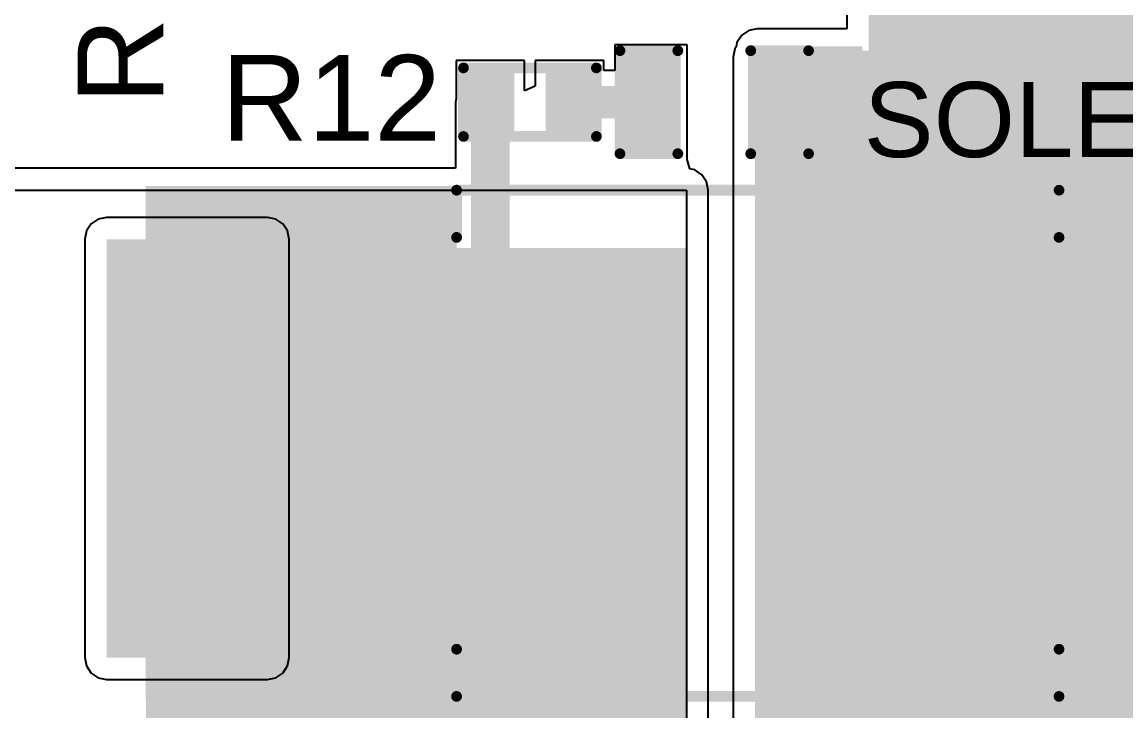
# Model space of a CAD drawing. Header units: millimetres. Extents: x 0.3 to 65.6, y 0.3 to 58.5.
# Drawn here: x 21.41 to 34.49, y 11.56 to 19.72 of the extents above; entities that cross this region are included whole.
import ezdxf

# ---------------------------------------------------------------- set-up
doc = ezdxf.new("R2010")
doc.units = ezdxf.units.MM
for name, color, linetype in [('BottomLayer', 5, 'Continuous'), ('BottomSolder', 6, 'Continuous'), ('TopLayer', 1, 'Continuous'), ('TopOverlay', 2, 'Continuous'), ('TopPaste', 8, 'Continuous'), ('TopSolder', 216, 'Continuous'), ('ViaHoleLayer', 16, 'Continuous')]:
    doc.layers.add(name, color=color, linetype=linetype)
doc.styles.add('Arial', font='', dxfattribs={"height": 0.2})
doc.styles.get('Arial').set_extended_font_data('Arial')

# ---------------------------------------------------------------- blocks, each defined once
blk = doc.blocks.new('R___0402_17')
at = {"layer": 'TopLayer'}
for points in [[(-0.699, -0.318), (-0.699, 0.318), (-0.241, 0.318), (-0.241, -0.318)], [(0.241, -0.318), (0.241, 0.318), (0.699, 0.318), (0.699, -0.318)]]:
    blk.add_hatch(color=1, dxfattribs=at).paths.add_polyline_path(points)
at = {"layer": 'TopPaste'}
for points in [[(-0.699, -0.318), (-0.699, 0.318), (-0.241, 0.318), (-0.241, -0.318)], [(0.241, -0.318), (0.241, 0.318), (0.699, 0.318), (0.699, -0.318)]]:
    blk.add_hatch(color=8, dxfattribs=at).paths.add_polyline_path(points)
at = {"layer": 'TopSolder'}
for points in [[(-0.754, -0.373), (-0.754, 0.373), (-0.186, 0.373), (-0.186, -0.373)], [(0.186, -0.373), (0.186, 0.373), (0.754, 0.373), (0.754, -0.373)]]:
    blk.add_hatch(color=216, dxfattribs=at).paths.add_polyline_path(points)
at = {"layer": 'TopOverlay'}
for points, const_width in [([(-0.787, 0.406), (-0.787, -0.406)], 0.127), ([(0.787, 0.406), (-0.787, 0.406)], 0.127), ([(0.787, 0.406), (0.787, -0.406)], 0.127), ([(0.787, -0.406), (-0.787, -0.406)], 0.127), ([(0.813, -0.432), (-0.813, -0.432)], 0.00323)]:
    blk.add_lwpolyline(points, dxfattribs=dict(at, const_width=const_width))
for points, const_width in [([(-0.819, 0.406, 1), (-0.756, 0.406, 1)], 0.0635), ([(-0.819, 0.406, 1), (-0.756, 0.406, 1)], 0.0635), ([(0.756, 0.406, 1), (0.819, 0.406, 1)], 0.0635), ([(0.756, 0.406, 1), (0.819, 0.406, 1)], 0.0635), ([(-0.819, -0.406, 1), (-0.756, -0.406, 1)], 0.0635), ([(-0.819, -0.406, 1), (-0.756, -0.406, 1)], 0.0635), ([(0.756, -0.406, 1), (0.819, -0.406, 1)], 0.0635), ([(0.756, -0.406, 1), (0.819, -0.406, 1)], 0.0635), ([(-0.814, -0.432, 1), (-0.812, -0.432, 1)], 0.00161), ([(0.812, -0.432, 1), (0.814, -0.432, 1)], 0.00161)]:
    blk.add_lwpolyline(points, format="xyb", close=True, dxfattribs=dict(at, const_width=const_width))
blk = doc.blocks.new('LED_0603_31')
at = {"layer": 'TopLayer'}
for points in [[(-1, 0.5), (-0.5, 0.5), (-0.5, -0.5), (-1, -0.5)], [(0.5, 0.5), (1, 0.5), (1, -0.5), (0.5, -0.5)]]:
    blk.add_hatch(color=1, dxfattribs=at).paths.add_polyline_path(points)
at = {"layer": 'TopOverlay'}
blk.add_hatch(color=2, dxfattribs=at).paths.add_polyline_path([(1.118, -0.66), (1.753, -0.66), (1.753, 0.66), (1.118, 0.66)])
at = {"layer": 'TopPaste'}
for points in [[(-1, 0.5), (-0.5, 0.5), (-0.5, -0.5), (-1, -0.5)], [(0.5, 0.5), (1, 0.5), (1, -0.5), (0.5, -0.5)]]:
    blk.add_hatch(color=8, dxfattribs=at).paths.add_polyline_path(points)
at = {"layer": 'TopSolder'}
for points in [[(-1.102, 0.602), (-0.398, 0.602), (-0.398, -0.602), (-1.102, -0.602)], [(0.398, 0.602), (1.102, 0.602), (1.102, -0.602), (0.398, -0.602)]]:
    blk.add_hatch(color=216, dxfattribs=at).paths.add_polyline_path(points)
at = {"layer": 'TopOverlay', "const_width": 0.127}
for points in [[(-1.118, 0.61), (-0.432, 0.61)], [(-1.118, -0.61), (-1.118, 0.61)], [(0.432, 0.61), (1.118, 0.61)], [(1.118, -0.61), (1.118, 0.61)], [(-1.118, -0.61), (-0.432, -0.61)], [(0.432, -0.61), (1.118, -0.61)]]:
    blk.add_lwpolyline(points, dxfattribs=at)
at = {"layer": 'TopOverlay', "const_width": 0.0635}
for points in [[(-1.149, 0.61, 1), (-1.086, 0.61, 1)], [(-1.149, 0.61, 1), (-1.086, 0.61, 1)], [(-0.464, 0.61, 1), (-0.4, 0.61, 1)], [(0.4, 0.61, 1), (0.464, 0.61, 1)], [(1.086, 0.61, 1), (1.149, 0.61, 1)], [(1.086, 0.61, 1), (1.149, 0.61, 1)], [(-1.149, -0.61, 1), (-1.086, -0.61, 1)], [(-1.149, -0.61, 1), (-1.086, -0.61, 1)], [(-0.464, -0.61, 1), (-0.4, -0.61, 1)], [(0.4, -0.61, 1), (0.464, -0.61, 1)], [(1.086, -0.61, 1), (1.149, -0.61, 1)], [(1.086, -0.61, 1), (1.149, -0.61, 1)]]:
    blk.add_lwpolyline(points, format="xyb", close=True, dxfattribs=at)
blk = doc.blocks.new('SMC_44')
at = {"layer": 'TopLayer'}
for points in [[(-6, 2.15), (-1.9, 2.15), (-1.9, -2.15), (-6, -2.15)], [(1.9, 2.15), (6, 2.15), (6, -2.15), (1.9, -2.15)]]:
    blk.add_hatch(color=1, dxfattribs=at).paths.add_polyline_path(points)
at = {"layer": 'TopOverlay'}
for points in [[(-7.239, 2.234), (-3.556, 2.234), (-3.556, 3.047), (-7.239, 3.047)], [(-7.239, -2.262), (-6.096, -2.262), (-6.096, 2.26), (-7.239, 2.26)], [(-7.239, -3.049), (-3.556, -3.049), (-3.556, -2.236), (-7.239, -2.236)]]:
    blk.add_hatch(color=2, dxfattribs=at).paths.add_polyline_path(points)
at = {"layer": 'TopPaste'}
for points in [[(-6, 2.15), (-1.9, 2.15), (-1.9, -2.15), (-6, -2.15)], [(1.9, 2.15), (6, 2.15), (6, -2.15), (1.9, -2.15)]]:
    blk.add_hatch(color=8, dxfattribs=at).paths.add_polyline_path(points)
at = {"layer": 'TopSolder'}
for points in [[(-6.102, 2.252), (-1.798, 2.252), (-1.798, -2.252), (-6.102, -2.252)], [(1.798, 2.252), (6.102, 2.252), (6.102, -2.252), (1.798, -2.252)]]:
    blk.add_hatch(color=216, dxfattribs=at).paths.add_polyline_path(points)
at = {"layer": 'TopOverlay', "const_width": 0.127}
for points in [[(-3.556, 2.997), (3.581, 2.997)], [(-3.556, 2.438), (-3.556, 2.997)], [(3.581, 2.438), (3.581, 2.997)], [(-3.556, -2.997), (-3.556, -2.438)], [(3.581, -2.997), (3.581, -2.438)], [(-3.556, -2.997), (3.581, -2.997)]]:
    blk.add_lwpolyline(points, dxfattribs=at)
at = {"layer": 'TopOverlay', "const_width": 0.0635}
for points in [[(-3.588, 2.997, 1), (-3.524, 2.997, 1)], [(-3.588, 2.997, 1), (-3.524, 2.997, 1)], [(3.55, 2.997, 1), (3.613, 2.997, 1)], [(3.55, 2.997, 1), (3.613, 2.997, 1)], [(-3.588, 2.438, 1), (-3.524, 2.438, 1)], [(3.55, 2.438, 1), (3.613, 2.438, 1)], [(-3.588, -2.438, 1), (-3.524, -2.438, 1)], [(3.55, -2.438, 1), (3.613, -2.438, 1)], [(-3.588, -2.997, 1), (-3.524, -2.997, 1)], [(-3.588, -2.997, 1), (-3.524, -2.997, 1)], [(3.55, -2.997, 1), (3.613, -2.997, 1)], [(3.55, -2.997, 1), (3.613, -2.997, 1)]]:
    blk.add_lwpolyline(points, format="xyb", close=True, dxfattribs=at)

msp = doc.modelspace()

# ---------------------------------------------------------------- hatches: boundary and pattern name
at = {"layer": 'BottomLayer'}
msp.add_hatch(color=5, dxfattribs=at).paths.add_polyline_path([(24.322, 12.195), (24.322, 17.148), (22.417, 17.148), (22.417, 12.195)])
h = msp.add_hatch(color=5, dxfattribs=at)
edge = h.paths.add_edge_path()
edge.add_arc((23.368, 16.347), 0.3, 0, 360)
h = msp.add_hatch(color=5, dxfattribs=at)
edge = h.paths.add_edge_path()
edge.add_arc((23.368, 15.25), 0.3, 0, 360)
h = msp.add_hatch(color=5, dxfattribs=at)
edge = h.paths.add_edge_path()
edge.add_arc((23.368, 14.153), 0.3, 0, 360)
h = msp.add_hatch(color=5, dxfattribs=at)
edge = h.paths.add_edge_path()
edge.add_arc((23.368, 13.03), 0.3, 0, 360)
at = {"layer": 'BottomSolder'}
h = msp.add_hatch(color=6, dxfattribs=at)
edge = h.paths.add_edge_path()
edge.add_arc((23.368, 16.347), 0.15, 0, 360)
h = msp.add_hatch(color=6, dxfattribs=at)
edge = h.paths.add_edge_path()
edge.add_arc((23.368, 15.25), 0.15, 0, 360)
h = msp.add_hatch(color=6, dxfattribs=at)
edge = h.paths.add_edge_path()
edge.add_arc((23.368, 14.153), 0.15, 0, 360)
h = msp.add_hatch(color=6, dxfattribs=at)
edge = h.paths.add_edge_path()
edge.add_arc((23.368, 13.03), 0.15, 0, 360)
at = {"layer": 'TopLayer'}
for points in [[(31.445, 18.847), (36.5, 18.847), (36.5, 20.777), (31.445, 20.777)], [(30.124, 18.237), (33.35, 18.237), (33.35, 19.38), (30.124, 19.38)], [(36.5, 2.896), (36.5, 19.304), (30.099, 19.304), (30.099, 2.896)], [(29.286, 2.997), (29.286, 17.043), (22.885, 17.043), (22.885, 2.997)]]:
    msp.add_hatch(color=1, dxfattribs=at).paths.add_polyline_path(points)
h = msp.add_hatch(color=1, dxfattribs=at)
edge = h.paths.add_edge_path()
edge.add_arc((23.368, 16.347), 0.3, 0, 360)
h = msp.add_hatch(color=1, dxfattribs=at)
edge = h.paths.add_edge_path()
edge.add_arc((23.368, 15.25), 0.3, 0, 360)
h = msp.add_hatch(color=1, dxfattribs=at)
edge = h.paths.add_edge_path()
edge.add_arc((23.368, 14.153), 0.3, 0, 360)
h = msp.add_hatch(color=1, dxfattribs=at)
edge = h.paths.add_edge_path()
edge.add_arc((23.368, 13.03), 0.3, 0, 360)
at = {"layer": 'TopSolder'}
h = msp.add_hatch(color=216, dxfattribs=at)
edge = h.paths.add_edge_path()
edge.add_arc((23.368, 16.347), 0.15, 0, 360)
h = msp.add_hatch(color=216, dxfattribs=at)
edge = h.paths.add_edge_path()
edge.add_arc((23.368, 15.25), 0.15, 0, 360)
h = msp.add_hatch(color=216, dxfattribs=at)
edge = h.paths.add_edge_path()
edge.add_arc((23.368, 14.153), 0.15, 0, 360)
h = msp.add_hatch(color=216, dxfattribs=at)
edge = h.paths.add_edge_path()
edge.add_arc((23.368, 13.03), 0.15, 0, 360)
at = {"layer": 'ViaHoleLayer'}
h = msp.add_hatch(color=16, dxfattribs=at)
edge = h.paths.add_edge_path()
edge.add_arc((23.368, 16.347), 0.15, 0, 360)
h = msp.add_hatch(color=16, dxfattribs=at)
edge = h.paths.add_edge_path()
edge.add_arc((23.368, 15.25), 0.15, 0, 360)
h = msp.add_hatch(color=16, dxfattribs=at)
edge = h.paths.add_edge_path()
edge.add_arc((23.368, 14.153), 0.15, 0, 360)
h = msp.add_hatch(color=16, dxfattribs=at)
edge = h.paths.add_edge_path()
edge.add_arc((23.368, 13.03), 0.15, 0, 360)

# ---------------------------------------------------------------- linework, layer by layer
at = {"layer": 'BottomLayer'}
for p, q in [((22.417, 17.407), (22.318, 17.387)), ((24.322, 17.407), (22.417, 17.407)), ((24.421, 17.387), (24.322, 17.407)), ((22.234, 17.331), (22.178, 17.247)), ((22.318, 17.387), (22.234, 17.331)), ((24.505, 17.331), (24.421, 17.387)), ((24.561, 17.247), (24.505, 17.331)), ((22.178, 17.247), (22.158, 17.148)), ((22.158, 17.148), (22.158, 12.195)), ((24.581, 17.148), (24.561, 17.247)), ((24.581, 12.195), (24.581, 17.148)), ((22.158, 12.195), (22.178, 12.096)), ((24.561, 12.096), (24.581, 12.195)), ((22.178, 12.096), (22.234, 12.012)), ((24.505, 12.012), (24.561, 12.096)), ((22.234, 12.012), (22.318, 11.956)), ((22.318, 11.956), (22.417, 11.936)), ((22.417, 11.936), (24.322, 11.936)), ((24.322, 11.936), (24.421, 11.956)), ((24.421, 11.956), (24.505, 12.012))]:
    msp.add_line(p, q, dxfattribs=at)
at = {"layer": 'TopLayer'}
for p, q in [((31.186, 20.777), (31.186, 19.639)), ((30.025, 19.619), (29.941, 19.563)), ((30.124, 19.639), (30.025, 19.619)), ((31.186, 19.639), (30.124, 19.639)), ((29.941, 19.563), (29.885, 19.479)), ((29.294, 19.448), (28.439, 19.448)), ((28.439, 19.448), (28.439, 19.146)), ((29.294, 18.112), (29.294, 19.448)), ((29.86, 19.403), (29.84, 19.304)), ((29.874, 19.425), (29.86, 19.403)), ((29.885, 19.479), (29.874, 19.425)), ((27.368, 19.266), (26.556, 19.266)), ((26.556, 19.266), (26.556, 18.811)), ((27.368, 18.905), (27.368, 19.266)), ((28.308, 19.266), (27.495, 19.266)), ((27.495, 19.266), (27.495, 18.961)), ((28.308, 19.146), (28.308, 19.266)), ((29.84, 19.304), (29.84, 6.049)), ((28.439, 19.146), (28.308, 19.146)), ((27.495, 18.961), (27.368, 18.905)), ((26.556, 18.811), (26.548, 18.771)), ((26.548, 18.771), (26.548, 17.988)), ((29.294, 18.093), (29.294, 18.112)), ((29.328, 17.98), (29.294, 18.093)), ((26.548, 17.988), (16.767, 17.988)), ((29.385, 17.968), (29.328, 17.98)), ((29.469, 17.912), (29.385, 17.968)), ((29.525, 17.828), (29.469, 17.912)), ((29.545, 17.729), (29.525, 17.828)), ((16.767, 17.729), (29.286, 17.729)), ((29.286, 17.729), (29.286, 6.071)), ((29.545, 6.178), (29.545, 17.729))]:
    msp.add_line(p, q, dxfattribs=at)
for points, const_width in [([(32.556, 18.56), (32.556, 20.244)], 0.635), ([(26.962, 15.526), (26.962, 18.771)], 0.457), ([(27.902, 18.771), (28.892, 18.771)], 0.381), ([(32.537, 18.542), (32.556, 18.56)], 0.635), ([(26.169, 14.732), (26.962, 15.526)], 0.457)]:
    msp.add_lwpolyline(points, dxfattribs=dict(at, const_width=const_width))
for points, const_width in [([(26.848, 18.771, 1), (27.076, 18.771, 1)], 0.229), ([(27.807, 18.771, 1), (27.997, 18.771, 1)], 0.191), ([(28.797, 18.771, 1), (28.987, 18.771, 1)], 0.191), ([(32.379, 18.542, 1), (32.696, 18.542, 1)], 0.318), ([(32.397, 18.56, 1), (32.715, 18.56, 1)], 0.318), ([(32.397, 18.56, 1), (32.715, 18.56, 1)], 0.318), ([(26.848, 15.526, 1), (27.076, 15.526, 1)], 0.229), ([(26.848, 15.526, 1), (27.076, 15.526, 1)], 0.229), ([(26.054, 14.732, 1), (26.283, 14.732, 1)], 0.229)]:
    msp.add_lwpolyline(points, format="xyb", close=True, dxfattribs=dict(at, const_width=const_width))

# ---------------------------------------------------------------- block references
for name, p in [('LED_0603_31', (29.616, 18.771)), ('SMC_44', (30.119, 14.732))]:
    msp.add_blockref(name, p)
at = {"rotation": 180}
msp.add_blockref('R___0402_17', (27.432, 18.771), dxfattribs=at)

# ---------------------------------------------------------------- texts
at = {"layer": 'TopOverlay', "style": 'Arial'}
for s, height, rotation, p in [('R18', 1.016, 90, (23.088, 18.746)), ('SOLENOID-4', 0.889, 360, (31.386, 18.121))]:
    msp.add_text(s, height=height, rotation=rotation, dxfattribs=at).set_placement(p)
msp.add_text('R12', height=1.016, dxfattribs=at).set_placement((23.775, 18.314))

doc.saveas('drawing.dxf')
